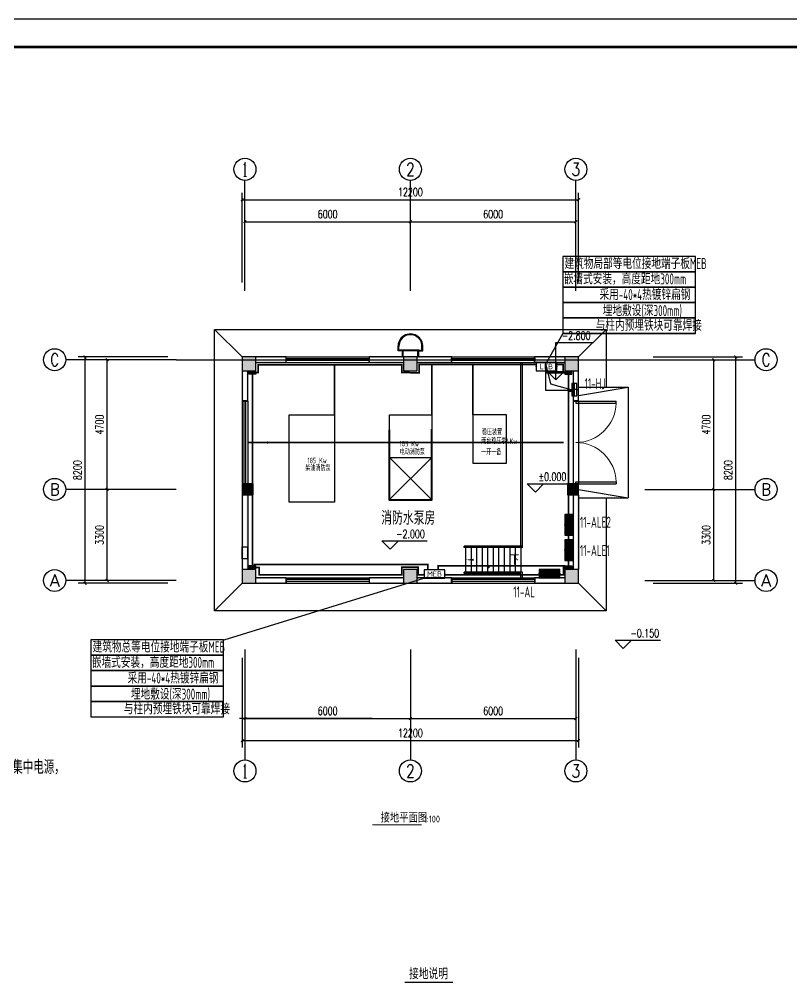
# Model space of a CAD drawing. Extents: x 5394041 to 5729212, y -433068 to -301615.
# Drawn here: x 5453358 to 5481372, y -396497 to -361551 of the extents above; entities that cross this region are included whole.
import ezdxf
from ezdxf.enums import TextEntityAlignment as Align

# ---------------------------------------------------------------- set-up
doc = ezdxf.new("R2010")
doc.units = 0
doc.header["$LTSCALE"] = 1000
doc.header["$MEASUREMENT"] = 0
doc.layers.get('0').update_dxf_attribs({"linetype": 'CONTINUOUS'})
doc.layers.get('Defpoints').update_dxf_attribs({"linetype": 'CONTINUOUS'})
doc.layers.add('_0', color=7, linetype='CONTINUOUS', lineweight=25)
for name, color, linetype in [('AXIS_TEXT', 7, 'CONTINUOUS'), ('EQUIP-箱柜', 3, 'CONTINUOUS'), ('PUB_HATCH', 8, 'CONTINUOUS'), ('PUB_TEXT', 7, 'CONTINUOUS'), ('PUB_TITLE', 4, 'CONTINUOUS'), ('SIG_TEXT', 7, 'CONTINUOUS'), ('WIRE-接地', 4, 'CONTINUOUS'), ('建筑底图', 251, 'CONTINUOUS'), ('测绘处中心区路网', 7, 'CONTINUOUS'), ('电气', 3, 'CONTINUOUS')]:
    doc.layers.add(name, color=color, linetype=linetype)
doc.styles.add('_HZTXT', font='txt.shx', dxfattribs={"width": 0.8, "bigfont": 'HZTXT.shx'})
doc.styles.add('_TCH_AXIS', font='COMPLEX', dxfattribs={"bigfont": 'GBCBIG'})
doc.styles.add('_TCH_DIM', font='SIMPLEX', dxfattribs={"bigfont": 'GBCBIG'})
doc.styles.add('_TCH_DIM_T3', font='SIMPLEX', dxfattribs={"width": 0.705882, "bigfont": 'GBCBIG'})
doc.styles.add('_TEL_DIM', font='sceie.shx', dxfattribs={"width": 0.8, "height": 3.5, "bigfont": 'sceic.shx'})
doc.styles.add('AHD', font='sceie.shx', dxfattribs={"width": 0.7, "bigfont": 'sceic.shx'})
doc.styles.add('COMPLEX', font='COMPLEX')
doc.styles.add('SCEI', font='sceie.shx', dxfattribs={"width": 0.75, "bigfont": 'sceic.shx'})
doc.styles.add('sceie', font='sceie.shx', dxfattribs={"width": 0.7, "bigfont": 'sceic.shx'})
doc.styles.get("Standard").update_dxf_attribs({"font": 'GBENOR', "bigfont": 'GBCBIG'})
doc.styles.add('TG_LINETYPE', font='SIMPLEX', dxfattribs={"width": 0.8, "height": 3, "bigfont": 'HZTXT'})
doc.styles.add('TSSD', font='tssdeng.shx', dxfattribs={"width": 0.7, "bigfont": 'tssdchn.shx'})
doc.linetypes.add('TG_接地', pattern='A,0.75,0,["/",TG_LINETYPE,S=0.05,R=-8.594367,X=-0.1,Y=-0.045],0.65,-0.13,0.13,-0.13', length=2)
doc.dimstyles.new('_TCH_ARCH&&100', dxfattribs={"dimtxt": 297.5, "dimasz": 100, "dimexe": 250, "dimexo": 300, "dimgap": 126.25, "dimtad": 1, "dimdec": 0, "dimzin": 0, "dimdsep": 46, "dimtxsty": '_TCH_DIM_T3', "dimblk": 'ARCHTICK', "dimcen": 0.09, "dimclrt": 7, "dimazin": 2, "dimtfac": 1, "dimtdec": 0, "dimtix": 1, "dimtmove": 2, "dimatfit": 3, "dimfxl": 0, "dimtolj": 1, "dimtzin": 0, "dimarcsym": 0})
pattern_1 = [(45, (1135583.537, 214374.374), (-11.22532015, 11.22532015), [])]

# ---------------------------------------------------------------- blocks, each defined once
blk = doc.blocks.new('*X30')
at = {"color": 0}
for p, q in [((-250, 33), (-83, 200)), ((-250, 68), (-118, 200)), ((-250, 104), (-154, 200)), ((-250, 139), (-189, 200)), ((-250, 174), (-224, 200)), ((-247, 0), (-47, 200)), ((-212, 0), (-12, 200)), ((-177, 0), (23, 200)), ((-141, 0), (59, 200)), ((-106, 0), (94, 200)), ((-71, 0), (129, 200)), ((-35, 0), (165, 200)), ((0, 0), (200, 200)), ((35, 0), (235, 200)), ((71, 0), (250, 179)), ((106, 0), (250, 144)), ((141, 0), (250, 109)), ((177, 0), (250, 73)), ((212, 0), (250, 38)), ((247, 0), (250, 3))]:
    blk.add_line(p, q, dxfattribs=at)
blk = doc.blocks.new('$equip$00002943')
for p, q in [((-0.75, 0.6), (-0.75, 0)), ((0.75, 0.6), (-0.75, 0.6)), ((-0.75, 0), (0.75, 0)), ((0.75, 0), (0.75, 0.6))]:
    blk.add_line(p, q)
for points, const_width in [([(-0.75, 0.3), (0.75, 0.3)], 0.6), ([(-0.75, 0.6), (-0.75, 0), (0.75, 0), (0.75, 0.6), (-0.75, 0.6), (-0.75, 0)], 0.04)]:
    blk.add_lwpolyline(points, dxfattribs=dict(const_width=const_width))
for p in [(-0.75, 0.3), (0, 0.6), (0, 0), (0.75, 0.3)]:
    blk.add_point(p)
at = {"xscale": 0.00300000000061118, "yscale": 0.00300000000061118, "zscale": 0.00300000000061118}
blk.add_blockref('*X30', (0, 0), dxfattribs=at)
at = {"color": 7, "style": '_TEL_DIM', "flags": 1}
for tag in ['A', 'REMARK']:
    blk.add_attdef(tag, text='', height=0.00002, dxfattribs=at).set_placement((0, 0), align=Align.MIDDLE_CENTER)
blk = doc.blocks.new('$equip$00002936')
for p, q in [((-0.75, 0.6), (-0.75, 0)), ((0.75, 0.6), (-0.75, 0.6)), ((-0.75, 0.3), (0.75, 0.3)), ((-0.75, 0), (0.75, 0)), ((0, 0), (0, 0.6)), ((0.75, 0), (0.75, 0.6))]:
    blk.add_line(p, q)
at = {"const_width": 0.0667}
blk.add_lwpolyline([(-0.75, 0.6), (-0.75, 0), (0.75, 0), (0.75, 0.6), (-0.75, 0.6), (-0.75, 0)], dxfattribs=at)
for p in [(-0.75, 0.3), (0, 0.6), (0, 0), (0.75, 0.3)]:
    blk.add_point(p)
at = {"color": 7, "style": '_TEL_DIM', "flags": 1}
for tag in ['A', 'REMARK']:
    blk.add_attdef(tag, text='', height=0.00002, dxfattribs=at).set_placement((0, 0), align=Align.MIDDLE_CENTER)
blk = doc.blocks.new('$equip$00002907')
for p, q in [((0.75, 0.6), (-0.75, 0.6)), ((-0.75, 0.6), (-0.75, 0)), ((-0.75, 0), (0.75, 0)), ((0.75, 0), (0.75, 0.6))]:
    blk.add_line(p, q)
at = {"const_width": 0.04}
blk.add_lwpolyline([(-0.75, 0.6), (-0.75, 0), (0.75, 0), (0.75, 0.6), (-0.75, 0.6), (-0.75, 0)], dxfattribs=at)
for p in [(-0.75, 0.3), (0, 0.6), (0, 0), (0.75, 0.3)]:
    blk.add_point(p)
at = {"color": 7, "style": '_TEL_DIM'}
blk.add_attdef('$TEXT$', text='', height=0.4, dxfattribs=at).set_placement((0, 0.3), align=Align.MIDDLE_CENTER)
at = {"color": 7, "style": '_TEL_DIM', "flags": 1}
for tag in ['A', 'REMARK']:
    blk.add_attdef(tag, text='', height=0.00002, dxfattribs=at).set_placement((0, 0), align=Align.MIDDLE_CENTER)
blk = doc.blocks.new('$equip$00002908')
for p, q in [((0.75, 0.6), (-0.75, 0.6)), ((-0.75, 0.6), (-0.75, 0)), ((-0.75, 0), (0.75, 0)), ((0.75, 0), (0.75, 0.6))]:
    blk.add_line(p, q)
at = {"const_width": 0.04}
blk.add_lwpolyline([(-0.75, 0.6), (-0.75, 0), (0.75, 0), (0.75, 0.6), (-0.75, 0.6), (-0.75, 0)], dxfattribs=at)
for p in [(-0.75, 0.3), (0, 0.6), (0, 0), (0.75, 0.3)]:
    blk.add_point(p)
at = {"color": 7, "style": '_TEL_DIM'}
blk.add_attdef('$TEXT$', text='', height=0.4, dxfattribs=at).set_placement((0, 0.3), align=Align.MIDDLE_CENTER)
at = {"color": 7, "style": '_TEL_DIM', "flags": 1}
for tag in ['A', 'REMARK']:
    blk.add_attdef(tag, text='', height=0.00002, dxfattribs=at).set_placement((0, 0), align=Align.MIDDLE_CENTER)
blk = doc.blocks.new('_ArchTick')
at = {"color": 0, "linetype": 'ByBlock', "const_width": 0.4}
blk.add_lwpolyline([(-0.5, -0.5), (0.5, 0.5)], dxfattribs=at)
blk = doc.blocks.new('*D553')
at = {"layer": 'Defpoints', "color": 0, "transparency": 16777216}
for p in [(5461443, -384387), (5473643, -384387), (5473643, -387687)]:
    blk.add_point(p, dxfattribs=at)
at = {"layer": '建筑底图', "color": 0, "lineweight": -2, "transparency": 16777216}
for p, q in [((5461443, -384687), (5461443, -387937)), ((5473643, -384687), (5473643, -387937)), ((5461443, -387687), (5473643, -387687))]:
    blk.add_line(p, q, dxfattribs=at)
at = {"layer": '建筑底图', "color": 0, "lineweight": -2, "transparency": 16777216, "xscale": 100, "yscale": 100, "zscale": 100, "rotation": 180}
blk.add_blockref('_ArchTick', (5461443, -387687), dxfattribs=at)
at = {"layer": '建筑底图', "color": 0, "lineweight": -2, "transparency": 16777216, "xscale": 100, "yscale": 100, "zscale": 100}
blk.add_blockref('_ArchTick', (5473643, -387687), dxfattribs=at)
at = {"layer": '建筑底图', "color": 7, "transparency": 16777216, "insert": (5467543, -387412), "char_height": 297.5, "attachment_point": 5, "style": '_TCH_DIM_T3'}
blk.add_mtext('\\A1;12200', dxfattribs=at)
blk = doc.blocks.new('*D554')
at = {"layer": 'Defpoints', "color": 0, "transparency": 16777216}
for p in [(5461543, -384387), (5467543, -384387), (5467543, -386887)]:
    blk.add_point(p, dxfattribs=at)
at = {"layer": '建筑底图', "color": 0, "lineweight": -2, "transparency": 16777216}
for p, q in [((5461543, -384687), (5461543, -387137)), ((5467543, -384687), (5467543, -387137)), ((5461543, -386887), (5467543, -386887))]:
    blk.add_line(p, q, dxfattribs=at)
at = {"layer": '建筑底图', "color": 0, "lineweight": -2, "transparency": 16777216, "xscale": 100, "yscale": 100, "zscale": 100, "rotation": 180}
blk.add_blockref('_ArchTick', (5461543, -386887), dxfattribs=at)
at = {"layer": '建筑底图', "color": 0, "lineweight": -2, "transparency": 16777216, "xscale": 100, "yscale": 100, "zscale": 100}
blk.add_blockref('_ArchTick', (5467543, -386887), dxfattribs=at)
at = {"layer": '建筑底图', "color": 7, "transparency": 16777216, "insert": (5464543, -386612), "char_height": 297.5, "attachment_point": 5, "style": '_TCH_DIM_T3'}
blk.add_mtext('\\A1;6000', dxfattribs=at)
blk = doc.blocks.new('*D555')
at = {"layer": 'Defpoints', "color": 0, "transparency": 16777216}
for p in [(5467543, -384387), (5473543, -384387), (5473543, -386887)]:
    blk.add_point(p, dxfattribs=at)
at = {"layer": '建筑底图', "color": 0, "lineweight": -2, "transparency": 16777216}
for p, q in [((5467543, -384687), (5467543, -387137)), ((5473543, -384687), (5473543, -387137)), ((5467543, -386887), (5473543, -386887))]:
    blk.add_line(p, q, dxfattribs=at)
at = {"layer": '建筑底图', "color": 0, "lineweight": -2, "transparency": 16777216, "xscale": 100, "yscale": 100, "zscale": 100, "rotation": 180}
blk.add_blockref('_ArchTick', (5467543, -386887), dxfattribs=at)
at = {"layer": '建筑底图', "color": 0, "lineweight": -2, "transparency": 16777216, "xscale": 100, "yscale": 100, "zscale": 100}
blk.add_blockref('_ArchTick', (5473543, -386887), dxfattribs=at)
at = {"layer": '建筑底图', "color": 7, "transparency": 16777216, "insert": (5470543, -386612), "char_height": 297.5, "attachment_point": 5, "style": '_TCH_DIM_T3'}
blk.add_mtext('\\A1;6000', dxfattribs=at)
blk = doc.blocks.new('*D556')
at = {"layer": 'Defpoints', "color": 0, "transparency": 16777216}
for p in [(5473643, -368087), (5461443, -371387), (5473643, -371387)]:
    blk.add_point(p, dxfattribs=at)
at = {"layer": '建筑底图', "color": 0, "lineweight": -2, "transparency": 16777216}
for p, q in [((5461443, -371087), (5461443, -367837)), ((5473643, -371087), (5473643, -367837)), ((5461443, -368087), (5473643, -368087))]:
    blk.add_line(p, q, dxfattribs=at)
at = {"layer": '建筑底图', "color": 0, "lineweight": -2, "transparency": 16777216, "xscale": 100, "yscale": 100, "zscale": 100, "rotation": 180}
blk.add_blockref('_ArchTick', (5461443, -368087), dxfattribs=at)
at = {"layer": '建筑底图', "color": 0, "lineweight": -2, "transparency": 16777216, "xscale": 100, "yscale": 100, "zscale": 100}
blk.add_blockref('_ArchTick', (5473643, -368087), dxfattribs=at)
at = {"layer": '建筑底图', "color": 7, "transparency": 16777216, "insert": (5467543, -367812), "char_height": 297.5, "attachment_point": 5, "style": '_TCH_DIM_T3'}
blk.add_mtext('\\A1;12200', dxfattribs=at)
blk = doc.blocks.new('*D557')
at = {"layer": 'Defpoints', "color": 0, "transparency": 16777216}
for p in [(5467543, -368887), (5461543, -371387), (5467543, -371387)]:
    blk.add_point(p, dxfattribs=at)
at = {"layer": '建筑底图', "color": 0, "lineweight": -2, "transparency": 16777216}
for p, q in [((5461543, -371087), (5461543, -368637)), ((5467543, -371087), (5467543, -368637)), ((5461543, -368887), (5467543, -368887))]:
    blk.add_line(p, q, dxfattribs=at)
at = {"layer": '建筑底图', "color": 0, "lineweight": -2, "transparency": 16777216, "xscale": 100, "yscale": 100, "zscale": 100, "rotation": 180}
blk.add_blockref('_ArchTick', (5461543, -368887), dxfattribs=at)
at = {"layer": '建筑底图', "color": 0, "lineweight": -2, "transparency": 16777216, "xscale": 100, "yscale": 100, "zscale": 100}
blk.add_blockref('_ArchTick', (5467543, -368887), dxfattribs=at)
at = {"layer": '建筑底图', "color": 7, "transparency": 16777216, "insert": (5464543, -368612), "char_height": 297.5, "attachment_point": 5, "style": '_TCH_DIM_T3'}
blk.add_mtext('\\A1;6000', dxfattribs=at)
blk = doc.blocks.new('*D558')
at = {"layer": 'Defpoints', "color": 0, "transparency": 16777216}
for p in [(5473543, -368887), (5467543, -371387), (5473543, -371387)]:
    blk.add_point(p, dxfattribs=at)
at = {"layer": '建筑底图', "color": 0, "lineweight": -2, "transparency": 16777216}
for p, q in [((5467543, -371087), (5467543, -368637)), ((5473543, -371087), (5473543, -368637)), ((5467543, -368887), (5473543, -368887))]:
    blk.add_line(p, q, dxfattribs=at)
at = {"layer": '建筑底图', "color": 0, "lineweight": -2, "transparency": 16777216, "xscale": 100, "yscale": 100, "zscale": 100, "rotation": 180}
blk.add_blockref('_ArchTick', (5467543, -368887), dxfattribs=at)
at = {"layer": '建筑底图', "color": 0, "lineweight": -2, "transparency": 16777216, "xscale": 100, "yscale": 100, "zscale": 100}
blk.add_blockref('_ArchTick', (5473543, -368887), dxfattribs=at)
at = {"layer": '建筑底图', "color": 7, "transparency": 16777216, "insert": (5470543, -368612), "char_height": 297.5, "attachment_point": 5, "style": '_TCH_DIM_T3'}
blk.add_mtext('\\A1;6000', dxfattribs=at)
blk = doc.blocks.new('*D559')
at = {"layer": 'Defpoints', "color": 0, "transparency": 16777216}
for p in [(5455743, -373787), (5459043, -373787), (5459043, -381987)]:
    blk.add_point(p, dxfattribs=at)
at = {"layer": '建筑底图', "color": 0, "lineweight": -2, "transparency": 16777216}
for p, q in [((5458743, -373787), (5455493, -373787)), ((5455743, -381987), (5455743, -373787)), ((5458743, -381987), (5455493, -381987))]:
    blk.add_line(p, q, dxfattribs=at)
at = {"layer": '建筑底图', "color": 0, "lineweight": -2, "transparency": 16777216, "xscale": 100, "yscale": 100, "zscale": 100}
for p, rotation in [((5455743, -373787), 90), ((5455743, -381987), 270)]:
    blk.add_blockref('_ArchTick', p, dxfattribs=dict(at, rotation=rotation))
at = {"layer": '建筑底图', "color": 7, "transparency": 16777216, "insert": (5455468, -377887), "char_height": 297.5, "attachment_point": 5, "rotation": 90, "style": '_TCH_DIM_T3'}
blk.add_mtext('\\A1;8200', dxfattribs=at)
blk = doc.blocks.new('*D560')
at = {"layer": 'Defpoints', "color": 0, "transparency": 16777216}
for p in [(5456543, -378587), (5459043, -378587), (5459043, -381887)]:
    blk.add_point(p, dxfattribs=at)
at = {"layer": '建筑底图', "color": 0, "lineweight": -2, "transparency": 16777216}
for p, q in [((5458743, -378587), (5456293, -378587)), ((5456543, -381887), (5456543, -378587)), ((5458743, -381887), (5456293, -381887))]:
    blk.add_line(p, q, dxfattribs=at)
at = {"layer": '建筑底图', "color": 0, "lineweight": -2, "transparency": 16777216, "xscale": 100, "yscale": 100, "zscale": 100}
for p, rotation in [((5456543, -378587), 90), ((5456543, -381887), 270)]:
    blk.add_blockref('_ArchTick', p, dxfattribs=dict(at, rotation=rotation))
at = {"layer": '建筑底图', "color": 7, "transparency": 16777216, "insert": (5456268, -380237), "char_height": 297.5, "attachment_point": 5, "rotation": 90, "style": '_TCH_DIM_T3'}
blk.add_mtext('\\A1;3300', dxfattribs=at)
blk = doc.blocks.new('*D561')
at = {"layer": 'Defpoints', "color": 0, "transparency": 16777216}
for p in [(5456543, -373887), (5459043, -373887), (5459043, -378587)]:
    blk.add_point(p, dxfattribs=at)
at = {"layer": '建筑底图', "color": 0, "lineweight": -2, "transparency": 16777216}
for p, q in [((5458743, -373887), (5456293, -373887)), ((5456543, -378587), (5456543, -373887)), ((5458743, -378587), (5456293, -378587))]:
    blk.add_line(p, q, dxfattribs=at)
at = {"layer": '建筑底图', "color": 0, "lineweight": -2, "transparency": 16777216, "xscale": 100, "yscale": 100, "zscale": 100}
for p, rotation in [((5456543, -373887), 90), ((5456543, -378587), 270)]:
    blk.add_blockref('_ArchTick', p, dxfattribs=dict(at, rotation=rotation))
at = {"layer": '建筑底图', "color": 7, "transparency": 16777216, "insert": (5456268, -376237), "char_height": 297.5, "attachment_point": 5, "rotation": 90, "style": '_TCH_DIM_T3'}
blk.add_mtext('\\A1;4700', dxfattribs=at)
blk = doc.blocks.new('*D562')
at = {"layer": 'Defpoints', "color": 0, "transparency": 16777216}
for p in [(5476043, -373787), (5479343, -373787), (5476043, -381987)]:
    blk.add_point(p, dxfattribs=at)
at = {"layer": '建筑底图', "color": 0, "lineweight": -2, "transparency": 16777216}
for p, q in [((5476343, -373787), (5479593, -373787)), ((5479343, -381987), (5479343, -373787)), ((5476343, -381987), (5479593, -381987))]:
    blk.add_line(p, q, dxfattribs=at)
at = {"layer": '建筑底图', "color": 0, "lineweight": -2, "transparency": 16777216, "xscale": 100, "yscale": 100, "zscale": 100}
for p, rotation in [((5479343, -373787), 90), ((5479343, -381987), 270)]:
    blk.add_blockref('_ArchTick', p, dxfattribs=dict(at, rotation=rotation))
at = {"layer": '建筑底图', "color": 7, "transparency": 16777216, "insert": (5479068, -377887), "char_height": 297.5, "attachment_point": 5, "rotation": 90, "style": '_TCH_DIM_T3'}
blk.add_mtext('\\A1;8200', dxfattribs=at)
blk = doc.blocks.new('*D563')
at = {"layer": 'Defpoints', "color": 0, "transparency": 16777216}
for p in [(5476043, -378587), (5478543, -378587), (5476043, -381887)]:
    blk.add_point(p, dxfattribs=at)
at = {"layer": '建筑底图', "color": 0, "lineweight": -2, "transparency": 16777216}
for p, q in [((5476343, -378587), (5478793, -378587)), ((5478543, -381887), (5478543, -378587)), ((5476343, -381887), (5478793, -381887))]:
    blk.add_line(p, q, dxfattribs=at)
at = {"layer": '建筑底图', "color": 0, "lineweight": -2, "transparency": 16777216, "xscale": 100, "yscale": 100, "zscale": 100}
for p, rotation in [((5478543, -378587), 90), ((5478543, -381887), 270)]:
    blk.add_blockref('_ArchTick', p, dxfattribs=dict(at, rotation=rotation))
at = {"layer": '建筑底图', "color": 7, "transparency": 16777216, "insert": (5478268, -380237), "char_height": 297.5, "attachment_point": 5, "rotation": 90, "style": '_TCH_DIM_T3'}
blk.add_mtext('\\A1;3300', dxfattribs=at)
blk = doc.blocks.new('*D564')
at = {"layer": 'Defpoints', "color": 0, "transparency": 16777216}
for p in [(5476043, -373887), (5478543, -373887), (5476043, -378587)]:
    blk.add_point(p, dxfattribs=at)
at = {"layer": '建筑底图', "color": 0, "lineweight": -2, "transparency": 16777216}
for p, q in [((5476343, -373887), (5478793, -373887)), ((5478543, -378587), (5478543, -373887)), ((5476343, -378587), (5478793, -378587))]:
    blk.add_line(p, q, dxfattribs=at)
at = {"layer": '建筑底图', "color": 0, "lineweight": -2, "transparency": 16777216, "xscale": 100, "yscale": 100, "zscale": 100}
for p, rotation in [((5478543, -373887), 90), ((5478543, -378587), 270)]:
    blk.add_blockref('_ArchTick', p, dxfattribs=dict(at, rotation=rotation))
at = {"layer": '建筑底图', "color": 7, "transparency": 16777216, "insert": (5478268, -376237), "char_height": 297.5, "attachment_point": 5, "rotation": 90, "style": '_TCH_DIM_T3'}
blk.add_mtext('\\A1;4700', dxfattribs=at)
blk = doc.blocks.new('_FZH')
blk.add_lwpolyline([(-0.5, -0.5), (0.5, -0.5), (0.5, 0.5), (-0.5, 0.5)], close=True)
at = {"layer": 'PUB_HATCH'}
blk.add_solid([(-0.5, -0.5), (0.5, -0.5), (-0.5, 0.5), (0.5, 0.5)], dxfattribs=at)
blk = doc.blocks.new('$TCHSYS$WIN2D')
for p, q in [((-0.5, 0.5), (0.5, 0.5)), ((-0.5, 0.5), (-0.5, -0.5)), ((0.5, 0.5), (0.5, -0.5)), ((0.5, 0.167), (-0.5, 0.167)), ((0.5, -0.167), (-0.5, -0.167)), ((-0.5, -0.5), (0.5, -0.5))]:
    blk.add_line(p, q)
blk = doc.blocks.new('$DorLib2D$00000002')
for p, q in [((-0.5, 0), (-0.5, 0.4875)), ((-0.475, 0.4875), (-0.5, 0.4875)), ((-0.475, 0), (-0.475, 0.4875)), ((0.475, 0), (0.475, 0.4875)), ((0.475, 0.4875), (0.5, 0.4875)), ((0.5, 0), (0.5, 0.4875)), ((-0.5, 0), (-0.475, 0)), ((0.5, 0), (0.475, 0))]:
    blk.add_line(p, q)
at = {"lineweight": 13}
for centre, start, end in [((-0.4875, 0), 0, 88.53072), ((0.4875, 0), 91.46928, 180)]:
    blk.add_arc(centre, 0.4875, start, end, dxfattribs=at)
blk = doc.blocks.new('_AXISO')
blk.add_circle((0, 0), 0.5)
at = {"layer": 'AXIS_TEXT', "style": 'COMPLEX', "width": 1.041667}
blk.add_attdef('A', text='', height=0.56, dxfattribs=at).set_placement((-0.25, -0.28), (0.25, -0.28), align=Align.FIT)

msp = doc.modelspace()

# ---------------------------------------------------------------- hatches: boundary and pattern name
at = {"layer": 'SIG_TEXT'}
h = msp.add_hatch(dxfattribs=at)
h.set_pattern_fill('ANSI31', color=256, scale=10, style=0)
h.set_pattern_definition(pattern_1)
h.paths.add_polyline_path([(5461941.6, -374413.5), (5461684.2, -374413.5), (5461684.2, -374308.9), (5461941.6, -374308.9)])
h = msp.add_hatch(dxfattribs=at)
h.set_pattern_fill('ANSI31', color=256, scale=10, style=0)
h.set_pattern_definition(pattern_1)
h.paths.add_polyline_path([(5473144.6, -374413.5), (5473402.1, -374413.5), (5473402.1, -374308.9), (5473144.6, -374308.9)])
h = msp.add_hatch(dxfattribs=at)
h.set_pattern_fill('ANSI31', color=256, scale=10, style=0)
h.set_pattern_definition(pattern_1)
h.paths.add_polyline_path([(5461941.6, -381359.5), (5461684.2, -381359.5), (5461684.2, -381464.2), (5461941.6, -381464.2)])
h = msp.add_hatch(dxfattribs=at)
h.set_pattern_fill('ANSI31', color=256, scale=10, style=0)
h.set_pattern_definition(pattern_1)
h.paths.add_polyline_path([(5473144.6, -381359.5), (5473402.1, -381359.5), (5473402.1, -381464.2), (5473144.6, -381464.2)])
at = {"layer": '建筑底图'}
for points in [[(5461943.1, -373786.5), (5461443.1, -373786.5), (5461483.1, -373826.5), (5461903.1, -373826.5)], [(5461443.1, -373786.5), (5461443.1, -374286.5), (5461483.1, -374246.5), (5461483.1, -373826.5)], [(5461943.1, -374286.5), (5461943.1, -373786.5), (5461903.1, -373826.5), (5461903.1, -374246.5)], [(5461943.1, -373786.5), (5461943.1, -373826.5), (5463003.1, -373826.5), (5463043.1, -373786.5)], [(5463043.1, -373986.5), (5463043.1, -373786.5), (5463003.1, -373826.5), (5463003.1, -373946.5)], [(5467293.1, -373826.5), (5467293.1, -373786.5), (5466043.1, -373786.5), (5466083.1, -373826.5)], [(5466043.1, -373786.5), (5466043.1, -373986.5), (5466083.1, -373946.5), (5466083.1, -373826.5)], [(5467793.1, -373786.5), (5467293.1, -373786.5), (5467333.1, -373826.5), (5467753.1, -373826.5)], [(5467293.1, -373786.5), (5467293.1, -374286.5), (5467333.1, -374246.5), (5467333.1, -373826.5)], [(5467793.1, -374286.5), (5467793.1, -373786.5), (5467753.1, -373826.5), (5467753.1, -374246.5)], [(5467793.1, -373786.5), (5467793.1, -373826.5), (5469003.1, -373826.5), (5469043.1, -373786.5)], [(5469043.1, -373986.5), (5469043.1, -373786.5), (5469003.1, -373826.5), (5469003.1, -373946.5)], [(5473143.1, -373826.5), (5473143.1, -373786.5), (5472043.1, -373786.5), (5472083.1, -373826.5)], [(5472043.1, -373786.5), (5472043.1, -373986.5), (5472083.1, -373946.5), (5472083.1, -373826.5)], [(5473643.1, -373786.5), (5473143.1, -373786.5), (5473183.1, -373826.5), (5473603.1, -373826.5)], [(5473143.1, -373786.5), (5473143.1, -374286.5), (5473183.1, -374246.5), (5473183.1, -373826.5)], [(5473643.1, -374286.5), (5473643.1, -373786.5), (5473603.1, -373826.5), (5473603.1, -374246.5)], [(5461443.1, -374286.5), (5461943.1, -374286.5), (5461903.1, -374246.5), (5461483.1, -374246.5)], [(5461943.1, -373946.5), (5461943.1, -373986.5), (5463043.1, -373986.5), (5463003.1, -373946.5)], [(5467293.1, -373986.5), (5467293.1, -373946.5), (5466083.1, -373946.5), (5466043.1, -373986.5)], [(5467293.1, -374286.5), (5467793.1, -374286.5), (5467753.1, -374246.5), (5467333.1, -374246.5)], [(5467793.1, -373946.5), (5467793.1, -373986.5), (5469043.1, -373986.5), (5469003.1, -373946.5)], [(5473143.1, -373986.5), (5473143.1, -373946.5), (5472083.1, -373946.5), (5472043.1, -373986.5)], [(5473143.1, -374286.5), (5473643.1, -374286.5), (5473603.1, -374246.5), (5473183.1, -374246.5)], [(5461483.1, -374286.5), (5461443.1, -374286.5), (5461443.1, -375386.5), (5461483.1, -375346.5)], [(5461643.1, -374286.5), (5461603.1, -374286.5), (5461603.1, -375346.5), (5461643.1, -375386.5)], [(5473483.1, -374286.5), (5473443.1, -374286.5), (5473443.1, -375386.5), (5473483.1, -375346.5)], [(5473643.1, -374286.5), (5473603.1, -374286.5), (5473603.1, -375346.5), (5473643.1, -375386.5)], [(5461443.1, -375386.5), (5461643.1, -375386.5), (5461603.1, -375346.5), (5461483.1, -375346.5)], [(5473443.1, -375386.5), (5473643.1, -375386.5), (5473603.1, -375346.5), (5473483.1, -375346.5)], [(5461843.1, -378386.5), (5461443.1, -378386.5), (5461483.1, -378426.5), (5461803.1, -378426.5)], [(5461443.1, -378386.5), (5461443.1, -378786.5), (5461483.1, -378746.5), (5461483.1, -378426.5)], [(5461843.1, -378786.5), (5461843.1, -378386.5), (5461803.1, -378426.5), (5461803.1, -378746.5)], [(5473643.1, -378386.5), (5473243.1, -378386.5), (5473283.1, -378426.5), (5473603.1, -378426.5)], [(5473243.1, -378386.5), (5473243.1, -378786.5), (5473283.1, -378746.5), (5473283.1, -378426.5)], [(5473643.1, -378786.5), (5473643.1, -378386.5), (5473603.1, -378426.5), (5473603.1, -378746.5)], [(5461443.1, -378786.5), (5461843.1, -378786.5), (5461803.1, -378746.5), (5461483.1, -378746.5)], [(5461443.1, -381486.5), (5461483.1, -381486.5), (5461483.1, -378786.5), (5461443.1, -378786.5)], [(5461603.1, -381486.5), (5461643.1, -381486.5), (5461643.1, -378786.5), (5461603.1, -378786.5)], [(5473243.1, -378786.5), (5473643.1, -378786.5), (5473603.1, -378746.5), (5473283.1, -378746.5)], [(5473443.1, -381486.5), (5473483.1, -381486.5), (5473483.1, -378786.5), (5473443.1, -378786.5)], [(5473603.1, -381486.5), (5473643.1, -381486.5), (5473643.1, -378786.5), (5473603.1, -378786.5)], [(5461943.1, -381486.5), (5461443.1, -381486.5), (5461483.1, -381526.5), (5461903.1, -381526.5)], [(5461443.1, -381486.5), (5461443.1, -381986.5), (5461483.1, -381946.5), (5461483.1, -381526.5)], [(5461943.1, -381986.5), (5461943.1, -381486.5), (5461903.1, -381526.5), (5461903.1, -381946.5)], [(5467793.1, -381486.5), (5467293.1, -381486.5), (5467333.1, -381526.5), (5467753.1, -381526.5)], [(5467293.1, -381486.5), (5467293.1, -381986.5), (5467333.1, -381946.5), (5467333.1, -381526.5)], [(5467793.1, -381986.5), (5467793.1, -381486.5), (5467753.1, -381526.5), (5467753.1, -381946.5)], [(5473643.1, -381486.5), (5473143.1, -381486.5), (5473183.1, -381526.5), (5473603.1, -381526.5)], [(5473143.1, -381486.5), (5473143.1, -381986.5), (5473183.1, -381946.5), (5473183.1, -381526.5)], [(5473643.1, -381986.5), (5473643.1, -381486.5), (5473603.1, -381526.5), (5473603.1, -381946.5)], [(5461443.1, -381986.5), (5461943.1, -381986.5), (5461903.1, -381946.5), (5461483.1, -381946.5)], [(5461943.1, -381786.5), (5461943.1, -381826.5), (5463003.1, -381826.5), (5463043.1, -381786.5)], [(5461943.1, -381946.5), (5461943.1, -381986.5), (5463043.1, -381986.5), (5463003.1, -381946.5)], [(5463043.1, -381986.5), (5463043.1, -381786.5), (5463003.1, -381826.5), (5463003.1, -381946.5)], [(5467293.1, -381826.5), (5467293.1, -381786.5), (5466043.1, -381786.5), (5466083.1, -381826.5)], [(5466043.1, -381786.5), (5466043.1, -381986.5), (5466083.1, -381946.5), (5466083.1, -381826.5)], [(5467293.1, -381986.5), (5467293.1, -381946.5), (5466083.1, -381946.5), (5466043.1, -381986.5)], [(5467293.1, -381986.5), (5467793.1, -381986.5), (5467753.1, -381946.5), (5467333.1, -381946.5)], [(5467793.1, -381786.5), (5467793.1, -381826.5), (5469003.1, -381826.5), (5469043.1, -381786.5)], [(5467793.1, -381946.5), (5467793.1, -381986.5), (5469043.1, -381986.5), (5469003.1, -381946.5)], [(5469043.1, -381986.5), (5469043.1, -381786.5), (5469003.1, -381826.5), (5469003.1, -381946.5)], [(5473143.1, -381826.5), (5473143.1, -381786.5), (5472043.1, -381786.5), (5472083.1, -381826.5)], [(5472043.1, -381786.5), (5472043.1, -381986.5), (5472083.1, -381946.5), (5472083.1, -381826.5)], [(5473143.1, -381986.5), (5473143.1, -381946.5), (5472083.1, -381946.5), (5472043.1, -381986.5)], [(5473143.1, -381986.5), (5473643.1, -381986.5), (5473603.1, -381946.5), (5473183.1, -381946.5)]]:
    msp.add_hatch(color=256, dxfattribs=at).paths.add_polyline_path(points)

# ---------------------------------------------------------------- linework, layer by layer
at = {"linetype": 'Continuous', "lineweight": -2}
for p, q in [((5469809.1, -375886.5), (5469809.1, -377636.5)), ((5471029.1, -375886.5), (5469809.1, -375886.5)), ((5469809.1, -375886.5), (5469809.1, -377636.5)), ((5471029.1, -375886.5), (5469809.1, -375886.5)), ((5471029.1, -377636.5), (5471029.1, -375886.5)), ((5471029.1, -377636.5), (5471029.1, -375886.5)), ((5469809.1, -377636.5), (5471029.1, -377636.5)), ((5469809.1, -377636.5), (5471029.1, -377636.5))]:
    msp.add_line(p, q, dxfattribs=at)
for p, q in [((5466789.1, -377430.9), (5468315.1, -377430.9)), ((5468315.1, -377430.9), (5466789.1, -378956.9)), ((5466789.1, -377430.9), (5468309.1, -378950.9))]:
    msp.add_line(p, q)
for points in [[(5463143.1, -375886.5), (5464789.1, -375886.5), (5464789.1, -379046.5), (5463143.1, -379046.5)], [(5466789.1, -375885.9), (5468315.1, -375885.9), (5468315.1, -378975.9), (5466789.1, -378975.9)]]:
    msp.add_lwpolyline(points, close=True)
at = {"color": 5, "lineweight": 40}
msp.add_lwpolyline([(5468309.1, -376399.2), (5468309.1, -378975.9), (5466789.1, -378975.9), (5466789.1, -376428.6)], dxfattribs=at)
at = {"layer": '_0', "color": 3, "const_width": 35}
msp.add_lwpolyline([(5466163.5, -390743.9), (5467950.2, -390743.9)], dxfattribs=at)
at = {"layer": 'PUB_TITLE', "color": 4}
msp.add_lwpolyline([(5408162.3, -420950.6), (5492262.3, -420950.6), (5492262.3, -361550.6), (5408162.3, -361550.6)], close=True, dxfattribs=at)
at = {"layer": 'PUB_TITLE', "color": 4, "const_width": 100}
msp.add_lwpolyline([(5410662.3, -419950.6), (5491262.3, -419950.6), (5491262.3, -362550.6), (5410662.3, -362550.6)], close=True, dxfattribs=at)
at = {"layer": 'SIG_TEXT', "ltscale": 5}
for points in [[(5461941.6, -374413.5), (5461684.2, -374413.5), (5461684.2, -374308.9), (5461941.6, -374308.9)], [(5473144.6, -374413.5), (5473402.1, -374413.5), (5473402.1, -374308.9), (5473144.6, -374308.9)], [(5461941.6, -381359.5), (5461684.2, -381359.5), (5461684.2, -381464.2), (5461941.6, -381464.2)], [(5473144.6, -381359.5), (5473402.1, -381359.5), (5473402.1, -381464.2), (5473144.6, -381464.2)]]:
    msp.add_lwpolyline(points, close=True, dxfattribs=at)
at = {"layer": 'WIRE-接地', "linetype": 'TG_接地', "const_width": 60}
for points in [[(5461941.6, -374350.8), (5462018, -374350.8), (5462018, -374066.2), (5467229.9, -374066.2), (5467229.9, -374350.1), (5467865.5, -374361.2), (5467865.5, -374057.5), (5472099, -374057.5)], [(5464789.1, -375886.5), (5464789.1, -374066.2)], [(5468315.1, -375885.9), (5468315.1, -374057.5)], [(5469809.1, -375886.5), (5469809.1, -374057.5)], [(5473144.6, -374366.9), (5472488.5, -374366.9), (5472488.5, -374282.9)], [(5472849, -374057.5), (5473080, -374057.5), (5473080, -374366.9), (5473144.6, -374366.9)], [(5461812.9, -374413.5), (5461812.9, -381359.5)], [(5473273.3, -379497), (5473273.3, -374413.5)], [(5473398.4, -375025.6), (5473289.8, -375025.6)], [(5473273.3, -380410.3), (5473273.3, -380227.6)], [(5473273.3, -381359.5), (5473273.3, -381160.3)], [(5468173.5, -381502.9), (5468173.5, -381309.7), (5461890.6, -381309.7), (5461890.6, -381359.5)], [(5461941.6, -381411.8), (5462061.6, -381411.8), (5462061.6, -381678), (5467237.9, -381678), (5467237.9, -381408.5), (5467827.7, -381408.5), (5467827.7, -381677.6), (5468044, -381677.6)], [(5473144.6, -381359.5), (5468551.8, -381359.5), (5468551.8, -381502.9)], [(5472922, -381677.6), (5473094.8, -381677.6), (5473094.8, -381404), (5473144.6, -381404)], [(5468794, -381677.6), (5472224.7, -381677.6)]]:
    msp.add_lwpolyline(points, dxfattribs=at)
at = {"layer": '建筑底图'}
for p, q in [((5461543.1, -371386.5), (5461543.1, -367386.5)), ((5467543.1, -371386.5), (5467543.1, -367386.5)), ((5473543.1, -371386.5), (5473543.1, -367386.5)), ((5460443.1, -372786.5), (5461443.1, -373786.5)), ((5474643.1, -372786.5), (5473643.1, -373786.5)), ((5467094.1, -373566.5), (5467094.1, -373386.5)), ((5467243.1, -373566.5), (5467094.1, -373566.5)), ((5467123.1, -373536.5), (5467123.1, -373401.3)), ((5467243.1, -373536.5), (5467123.1, -373536.5)), ((5467843.1, -373536.5), (5467963.1, -373536.5)), ((5467843.1, -373566.5), (5467992.1, -373566.5)), ((5467963.1, -373536.5), (5467963.1, -373401.3)), ((5467992.1, -373566.5), (5467992.1, -373386.5)), ((5472816.9, -374611.9), (5472816.9, -373265.9)), ((5472816.9, -373265.9), (5474162.4, -373265.9)), ((5459043.1, -373886.5), (5455043.1, -373886.5)), ((5459043.1, -373886.5), (5476043.1, -373886.5)), ((5463043.1, -373786.5), (5461943.1, -373786.5)), ((5463043.1, -373986.5), (5463043.1, -373786.5)), ((5467293.1, -373786.5), (5466043.1, -373786.5)), ((5466043.1, -373786.5), (5466043.1, -373986.5)), ((5469043.1, -373786.5), (5467793.1, -373786.5)), ((5469043.1, -373986.5), (5469043.1, -373786.5)), ((5473143.1, -373786.5), (5472043.1, -373786.5)), ((5472043.1, -373786.5), (5472043.1, -373986.5)), ((5476043.1, -373886.5), (5480043.1, -373886.5)), ((5461943.1, -373986.5), (5463043.1, -373986.5)), ((5466043.1, -373986.5), (5467293.1, -373986.5)), ((5467793.1, -373986.5), (5469043.1, -373986.5)), ((5471543.1, -380636.5), (5471543.1, -373986.5)), ((5471603.1, -380686.5), (5471603.1, -373986.5)), ((5472043.1, -373986.5), (5473143.1, -373986.5)), ((5472443.1, -373986.5), (5472443.1, -374986.5)), ((5472443.1, -374024), (5472629.7, -374756.9)), ((5461443.1, -374286.5), (5461443.1, -375386.5)), ((5461643.1, -375386.5), (5461643.1, -374286.5)), ((5472816.9, -374611.9), (5472516.9, -374311.9)), ((5472516.9, -374311.9), (5473116.9, -374311.9)), ((5472816.9, -374611.9), (5473116.9, -374311.9)), ((5473443.1, -374286.5), (5473443.1, -375386.5)), ((5473643.1, -375386.5), (5473643.1, -374286.5)), ((5472629.7, -374756.9), (5473443.1, -374986.5)), ((5473643.1, -375186.5), (5475443.1, -374886.5)), ((5473643.1, -374886.5), (5475443.1, -374886.5)), ((5475443.1, -374886.5), (5475443.1, -378886.5)), ((5472443.1, -374986.5), (5473443.1, -374986.5)), ((5461443.1, -375386.5), (5461643.1, -375386.5)), ((5473443.1, -375386.5), (5473443.1, -378386.5)), ((5473443.1, -375386.5), (5473643.1, -375386.5)), ((5473643.1, -375386.5), (5473643.1, -378386.5)), ((5472074.2, -378680.3), (5471774.2, -378380.3)), ((5471774.2, -378380.3), (5473321.5, -378380.3)), ((5472074.2, -378680.3), (5472374.2, -378380.3)), ((5459043.1, -378586.5), (5455043.1, -378586.5)), ((5461443.1, -378786.5), (5461443.1, -381486.5)), ((5461643.1, -378786.5), (5461643.1, -381486.5)), ((5473443.1, -378786.5), (5473443.1, -381486.5)), ((5473643.1, -378586.5), (5475443.1, -378886.5)), ((5473643.1, -378786.5), (5473643.1, -381486.5)), ((5476043.1, -378586.5), (5480043.1, -378586.5)), ((5473643.1, -378886.5), (5475443.1, -378886.5)), ((5466807, -380754.4), (5466507, -380454.4)), ((5466507, -380454.4), (5468152.5, -380454.4)), ((5466807, -380754.4), (5467107, -380454.4)), ((5469493.1, -380686.5), (5469493.1, -380636.5)), ((5471603.1, -380636.5), (5469493.1, -380636.5)), ((5471603.1, -380686.5), (5469493.1, -380686.5)), ((5469543.1, -380686.5), (5469543.1, -381586.5)), ((5469743.1, -380686.5), (5469743.1, -381586.5)), ((5469943.1, -380686.5), (5469943.1, -381586.5)), ((5470143.1, -380686.5), (5470143.1, -381586.5)), ((5470343.1, -380686.5), (5470343.1, -381586.5)), ((5470543.1, -380686.5), (5470543.1, -381586.5)), ((5470743.1, -380686.5), (5470743.1, -381586.5)), ((5470943.1, -380686.5), (5470943.1, -381586.5)), ((5471143.1, -380686.5), (5471143.1, -381586.5)), ((5471343.1, -380686.5), (5471343.1, -381586.5)), ((5471543.1, -380686.5), (5471543.1, -381586.5)), ((5469493.1, -381636.5), (5469493.1, -381586.5)), ((5471603.1, -381586.5), (5469493.1, -381586.5)), ((5471603.1, -381786.5), (5471603.1, -381586.5)), ((5459043.1, -381886.5), (5455043.1, -381886.5)), ((5463043.1, -381786.5), (5461943.1, -381786.5)), ((5463043.1, -381986.5), (5463043.1, -381786.5)), ((5467293.1, -381786.5), (5466043.1, -381786.5)), ((5466043.1, -381786.5), (5466043.1, -381986.5)), ((5469043.1, -381786.5), (5467793.1, -381786.5)), ((5469043.1, -381986.5), (5469043.1, -381786.5)), ((5471543.1, -381636.5), (5469493.1, -381636.5)), ((5471543.1, -381786.5), (5471543.1, -381636.5)), ((5473143.1, -381786.5), (5472043.1, -381786.5)), ((5472043.1, -381786.5), (5472043.1, -381986.5)), ((5476043.1, -381886.5), (5480043.1, -381886.5)), ((5460443.1, -382986.5), (5461443.1, -381986.5)), ((5461943.1, -381986.5), (5463043.1, -381986.5)), ((5466043.1, -381986.5), (5467293.1, -381986.5)), ((5467793.1, -381986.5), (5469043.1, -381986.5)), ((5472043.1, -381986.5), (5473143.1, -381986.5)), ((5474643.1, -382986.5), (5473643.1, -381986.5)), ((5475264.2, -384351.6), (5474964.2, -384051.6)), ((5474964.2, -384051.6), (5476609.7, -384051.6)), ((5475264.2, -384351.6), (5475564.2, -384051.6)), ((5461543.1, -384386.5), (5461543.1, -388386.5)), ((5467543.1, -384386.5), (5467543.1, -388386.5)), ((5473543.1, -384386.5), (5473543.1, -388386.5))]:
    msp.add_line(p, q, dxfattribs=at)
for points in [[(5474643.1, -378886.5), (5474643.1, -382986.5), (5460443.1, -382986.5), (5460443.1, -372786.5), (5474643.1, -372786.5), (5474643.1, -374886.5)], [(5467843.1, -373786.5), (5467843.1, -373536.5), (5467243.1, -373536.5), (5467243.1, -373786.5)], [(5467813.1, -373786.5), (5467813.1, -373566.5), (5467273.1, -373566.5), (5467273.1, -373786.5)], [(5461643.1, -380666.5), (5461643.1, -381106.5), (5461443.1, -381106.5), (5461443.1, -380666.5), (5461643.1, -380666.5)]]:
    msp.add_lwpolyline(points, dxfattribs=at)
at = {"layer": '建筑底图', "const_width": 60}
msp.add_lwpolyline([(5473096, -376886.5), (5461643.1, -376886.5)], dxfattribs=at)
at = {"layer": '建筑底图', "const_width": 40}
for points in [[(5462355.3, -376869.3, 1), (5462375.7, -376903.7, 1)], [(5470390.7, -381387.8, 1), (5470365.2, -381418.6, 1)]]:
    msp.add_lwpolyline(points, format="xyb", close=True, dxfattribs=at)
at = {"layer": '建筑底图', "const_width": 30}
msp.add_lwpolyline([(5461628.1, -380681.5), (5461628.1, -381091.5), (5461458.1, -381091.5), (5461458.1, -380681.5)], close=True, dxfattribs=at)
at = {"layer": '建筑底图'}
msp.add_lwpolyline([(5471050.3, -381136.5, 0, 0, 0), (5469543.1, -381136.5, 0, 80, 0), (5469843.1, -381136.5, 0, 0, 0)], format="xyseb", dxfattribs=at)
for radius, start, end in [(450, 356.17745, 183.82255), (420, 0, 180)]:
    msp.add_arc((5467543.1, -373401.3), radius, start, end, dxfattribs=at)
at = {"layer": '电气', "color": 6, "linetype": 'Continuous'}
for p, q in [((5477880, -370699.4), (5473069.8, -370699.4)), ((5477880, -371257.2), (5473069.8, -371257.2)), ((5477880, -372372.7), (5473069.8, -372372.7)), ((5473069.8, -372930.5), (5472474, -373982.9)), ((5477880, -372930.5), (5473069.8, -372930.5)), ((5460790.5, -384036.9), (5468186.9, -381752.9)), ((5460766.3, -384594.6), (5455956.2, -384594.6)), ((5460766.3, -385152.4), (5455956.2, -385152.4)), ((5466158.6, -386880.7), (5461348.4, -386880.7))]:
    msp.add_line(p, q, dxfattribs=at)
for points in [[(5473069.8, -370699.4), (5477880, -370699.4), (5477880, -370141.7), (5473069.8, -370141.7)], [(5473069.8, -371257.2), (5477880, -371257.2), (5477880, -370699.4), (5473069.8, -370699.4)], [(5473069.8, -371815), (5477880, -371815), (5477880, -371257.2), (5473069.8, -371257.2)], [(5473069.8, -372372.7), (5477880, -372372.7), (5477880, -371815), (5473069.8, -371815)], [(5473069.8, -372930.5), (5477880, -372930.5), (5477880, -372372.7), (5473069.8, -372372.7)], [(5455956.2, -384594.6), (5460766.3, -384594.6), (5460766.3, -384036.9), (5455956.2, -384036.9)], [(5455956.2, -385152.4), (5460766.3, -385152.4), (5460766.3, -384594.6), (5455956.2, -384594.6)], [(5455956.2, -385710.1), (5460766.3, -385710.1), (5460766.3, -385152.4), (5455956.2, -385152.4)], [(5455956.2, -386267.9), (5460766.3, -386267.9), (5460766.3, -385710.1), (5455956.2, -385710.1)], [(5455956.2, -386825.7), (5460766.3, -386825.7), (5460766.3, -386267.9), (5455956.2, -386267.9)]]:
    msp.add_lwpolyline(points, close=True, dxfattribs=at)
at = {"layer": '电气', "color": 6, "linetype": 'Continuous', "const_width": 50}
msp.add_lwpolyline([(5467330.2, -396444.7), (5469088.2, -396444.7)], dxfattribs=at)

# ---------------------------------------------------------------- block references
at = {"layer": 'EQUIP-箱柜', "color": 0, "xscale": 500, "yscale": 500, "zscale": 500}
for name, p, values in [('$equip$00002908', (5472474, -374282.9), {'$TEXT$': 'LEB'}), ('$equip$00002907', (5468419, -381802.9), {'$TEXT$': 'MEB'})]:
    msp.add_blockref(name, p, dxfattribs=at).add_auto_attribs(values)
at = {"layer": 'EQUIP-箱柜', "xscale": 300, "yscale": 300, "zscale": 300, "rotation": 90}
msp.add_blockref('$equip$00002936', (5473578.4, -374968.5), dxfattribs=at)
at = {"layer": 'EQUIP-箱柜', "color": 0, "xscale": 500, "yscale": 500, "zscale": 500, "rotation": 90}
for p in [(5473448.1, -379872), (5473443.1, -380785.3)]:
    msp.add_blockref('$equip$00002943', p, dxfattribs=at)
at = {"layer": 'EQUIP-箱柜', "color": 0, "xscale": 500, "yscale": 500, "zscale": 500}
msp.add_blockref('$equip$00002943', (5472593.1, -381786.5), dxfattribs=at)
at = {"layer": '建筑底图'}
ref = msp.add_blockref('_AXISO', (5461543.1, -366986.5), dxfattribs=dict(at, xscale=800, yscale=800, zscale=800))
ref.add_attrib('A', '1', dxfattribs={"layer": 'AXIS_TEXT', "color": 0, "height": 514.7, "style": '_TCH_AXIS'}).set_placement((5461432.8, -367243.9), (5461653.4, -367243.9), align=Align.FIT)
ref = msp.add_blockref('_AXISO', (5467543.1, -366986.5), dxfattribs=dict(at, xscale=800, yscale=800, zscale=800))
ref.add_attrib('A', '2', dxfattribs={"layer": 'AXIS_TEXT', "color": 0, "height": 465.9, "style": '_TCH_AXIS'}).set_placement((5467387.8, -367219.5), (5467698.4, -367219.5), align=Align.FIT)
ref = msp.add_blockref('_AXISO', (5473543.1, -366986.5), dxfattribs=dict(at, xscale=800, yscale=800, zscale=800))
ref.add_attrib('A', '3', dxfattribs={"layer": 'AXIS_TEXT', "color": 0, "height": 465.9, "style": '_TCH_AXIS'}).set_placement((5473387.8, -367219.5), (5473698.4, -367219.5), align=Align.FIT)
ref = msp.add_blockref('_AXISO', (5454643.1, -373886.5), dxfattribs=dict(at, xscale=800, yscale=800, zscale=800))
ref.add_attrib('A', 'C', dxfattribs={"layer": 'AXIS_TEXT', "color": 0, "height": 455.7, "style": '_TCH_AXIS'}).set_placement((5454480.4, -374114.4), (5454805.9, -374114.4), align=Align.FIT)
ref = msp.add_blockref('_AXISO', (5480443.1, -373886.5), dxfattribs=dict(at, xscale=800, yscale=800, zscale=800))
ref.add_attrib('A', 'C', dxfattribs={"layer": 'AXIS_TEXT', "color": 0, "height": 455.7, "style": '_TCH_AXIS'}).set_placement((5480280.4, -374114.4), (5480605.9, -374114.4), align=Align.FIT)
for name, p, xscale, yscale, zscale in [('_FZH', (5461693.1, -374036.5), 500, 500, 500), ('$TCHSYS$WIN2D', (5464543.1, -373886.5), 3000, -200, 3000), ('_FZH', (5467543.1, -374036.5), 500, 500, 500), ('$TCHSYS$WIN2D', (5470543.1, -373886.5), 3000, -200, 3000), ('_FZH', (5473393.1, -374036.5), 500, 500, 500), ('_FZH', (5461643.1, -378586.5), 400, 400, 400), ('_FZH', (5473443.1, -378586.5), 400, 400, 400), ('_FZH', (5461693.1, -381736.5), 500, 500, 500), ('_FZH', (5467543.1, -381736.5), 500, 500, 500), ('_FZH', (5473393.1, -381736.5), 500, 500, 500), ('$TCHSYS$WIN2D', (5464543.1, -381886.5), 3000, 200, 3000), ('$TCHSYS$WIN2D', (5470543.1, -381886.5), 3000, 200, 3000)]:
    msp.add_blockref(name, p, dxfattribs=dict(at, xscale=xscale, yscale=yscale, zscale=zscale))
at = {"layer": '建筑底图', "xscale": 3000, "zscale": 3000}
for name, p, yscale, rotation in [('$TCHSYS$WIN2D', (5461543.1, -376886.5), 200, 270.0000000000225), ('$DorLib2D$00000002', (5473543.1, -376886.5), 3000, 269.999999999978)]:
    msp.add_blockref(name, p, dxfattribs=dict(at, yscale=yscale, rotation=rotation))
at = {"layer": '建筑底图'}
ref = msp.add_blockref('_AXISO', (5454643.1, -378586.5), dxfattribs=dict(at, xscale=800, yscale=800, zscale=800))
ref.add_attrib('A', 'B', dxfattribs={"layer": 'AXIS_TEXT', "color": 0, "height": 435.3, "style": '_TCH_AXIS'}).set_placement((5454466.9, -378804.1), (5454819.3, -378804.1), align=Align.FIT)
ref = msp.add_blockref('_AXISO', (5480443.1, -378586.5), dxfattribs=dict(at, xscale=800, yscale=800, zscale=800))
ref.add_attrib('A', 'B', dxfattribs={"layer": 'AXIS_TEXT', "color": 0, "height": 435.3, "style": '_TCH_AXIS'}).set_placement((5480266.9, -378804.1), (5480619.3, -378804.1), align=Align.FIT)
ref = msp.add_blockref('_AXISO', (5454643.1, -381886.5), dxfattribs=dict(at, xscale=800, yscale=800, zscale=800))
ref.add_attrib('A', 'A', dxfattribs={"layer": 'AXIS_TEXT', "color": 0, "height": 425.2, "style": '_TCH_AXIS'}).set_placement((5454460.9, -382099.1), (5454825.3, -382099.1), align=Align.FIT)
ref = msp.add_blockref('_AXISO', (5480443.1, -381886.5), dxfattribs=dict(at, xscale=800, yscale=800, zscale=800))
ref.add_attrib('A', 'A', dxfattribs={"layer": 'AXIS_TEXT', "color": 0, "height": 425.2, "style": '_TCH_AXIS'}).set_placement((5480260.9, -382099.1), (5480625.3, -382099.1), align=Align.FIT)
ref = msp.add_blockref('_AXISO', (5461543.1, -388786.5), dxfattribs=dict(at, xscale=800, yscale=800, zscale=800))
ref.add_attrib('A', '1', dxfattribs={"layer": 'AXIS_TEXT', "color": 0, "height": 514.7, "style": '_TCH_AXIS'}).set_placement((5461432.8, -389043.9), (5461653.4, -389043.9), align=Align.FIT)
ref = msp.add_blockref('_AXISO', (5467543.1, -388786.5), dxfattribs=dict(at, xscale=800, yscale=800, zscale=800))
ref.add_attrib('A', '2', dxfattribs={"layer": 'AXIS_TEXT', "color": 0, "height": 465.9, "style": '_TCH_AXIS'}).set_placement((5467387.8, -389019.5), (5467698.4, -389019.5), align=Align.FIT)
ref = msp.add_blockref('_AXISO', (5473543.1, -388786.5), dxfattribs=dict(at, xscale=800, yscale=800, zscale=800))
ref.add_attrib('A', '3', dxfattribs={"layer": 'AXIS_TEXT', "color": 0, "height": 465.9, "style": '_TCH_AXIS'}).set_placement((5473387.8, -389019.5), (5473698.4, -389019.5), align=Align.FIT)

# ---------------------------------------------------------------- texts
at = {"style": 'sceie', "width": 0.7}
for s, p in [('11-HJ', (5473862.9, -374954.5)), ('11-ALE2', (5473690.2, -379975.2)), ('11-ALE1', (5473690.2, -381002.9)), ('11-AL', (5471275.2, -382500.8))]:
    msp.add_text(s, height=400, dxfattribs=at).set_placement(p)
at = {"color": 1, "style": 'sceie', "width": 0.8}
msp.add_text('3. 应急疏散照明通过无极性二总线（即供电+通讯合用二总线）接入应急照明集中电源，', height=500, dxfattribs=at).set_placement((5440157.8, -388896.6))
at = {"layer": '_0'}
for s, height, p in [('接地平面图', 337.59, (5466462.9, -390655.3)), ('1:100', 250, (5468025.4, -390655.3))]:
    msp.add_text(s, height=height, dxfattribs=at).set_placement(p)
at = {"layer": 'PUB_TEXT', "color": 7, "style": 'TSSD', "width": 0.7}
for s, p in [('两台稳压泵4Kw', (5470111.1, -376937.8)), ('两台稳压泵4Kw', (5470111.1, -376937.8)), ('185 Kw', (5467148.3, -377026.7)), ('电动消防泵', (5467159.5, -377331.5)), ('一开一备', (5470111.1, -377332.6)), ('一开一备', (5470111.1, -377332.6)), ('柴油消防泵', (5463736.1, -377913.2)), ('185 Kw', (5463806.6, -377637.1))]:
    msp.add_text(s, height=200, dxfattribs=at).set_placement(p)
at = {"layer": '建筑底图'}
for s, height, style, width, p in [('-2.800', 297.5, '_TCH_DIM', 0.705882, (5473032.4, -373160.9)), ('%%P0.000', 297.5, '_TCH_DIM', 0.705882, (5472191.5, -378275.3)), ('消防水泵房', 490.23, '_HZTXT', 0.8, (5466486.1, -379865.7)), ('-2.000', 297.5, '_TCH_DIM', 0.705882, (5467022.5, -380349.4)), ('-0.150', 297.5, '_TCH_DIM', 0.705882, (5475519.7, -383946.6))]:
    msp.add_text(s, height=height, dxfattribs=dict(at, style=style, width=width)).set_placement(p)
at = {"layer": '建筑底图', "style": '_TCH_DIM'}
msp.add_text('下', height=337.6, dxfattribs=at).set_placement((5471155.3, -381311.5))
at = {"layer": '测绘处中心区路网', "color": 7, "lineweight": -3, "style": 'AHD', "width": 0.7}
msp.add_text('稳压装置', height=200, rotation=0, dxfattribs=at).set_placement((5470138.3, -376609.8))
msp.add_text('稳压装置', height=200, rotation=0, dxfattribs=at).set_placement((5470138.3, -376609.8))
at = {"layer": '电气', "color": 6, "linetype": 'Continuous'}
for s, style, width, p in [('建筑物局部等电位接地端子板MEB', 'sceie', 0.7, (5473130.8, -370600.2)), ('嵌墙式安装，高度距地300mm', 'sceie', 0.7, (5473104.7, -371158)), ('采用-40*4热镀锌扁钢', 'sceie', 0.7, (5474401, -371725.7)), ('埋地敷设(深300mm)', 'sceie', 0.7, (5474519.6, -372307.5, -332.1)), ('与柱内预埋铁块可靠焊接', 'sceie', 0.7, (5474263.8, -372841.3)), ('建筑物总等电位接地端子板MEB', 'sceie', 0.7, (5456017.2, -384495.4)), ('嵌墙式安装，高度距地300mm', 'sceie', 0.7, (5455991.1, -385053.2)), ('采用-40*4热镀锌扁钢', 'sceie', 0.7, (5457287.4, -385620.9)), ('埋地敷设(深300mm)', 'sceie', 0.7, (5457405.9, -386202.7, -332.1)), ('与柱内预埋铁块可靠焊接', 'sceie', 0.7, (5457150.2, -386736.5)), ('接地说明', 'SCEI', 0.8, (5467497.3, -396334.4))]:
    msp.add_text(s, height=400, dxfattribs=dict(at, style=style, width=width)).set_placement(p)

# ---------------------------------------------------------------- dimensions: what is measured, and where the dimension line sits
at = {"layer": '建筑底图'}
for p1, p2, distance, picture, middle in [((5461443.1, -371386.5), (5473643.1, -371386.5), 3300, '*D556', (5467543.1, -367811.5)), ((5461543.1, -371386.5), (5467543.1, -371386.5), 2500, '*D557', (5464543.1, -368611.5)), ((5467543.1, -371386.5), (5473543.1, -371386.5), 2500, '*D558', (5470543.1, -368611.5)), ((5459043.1, -381986.5), (5459043.1, -373786.5), 3300, '*D559', (5455468.1, -377886.5)), ((5459043.1, -378586.5), (5459043.1, -373886.5), 2500, '*D561', (5456268.1, -376236.5)), ((5476043.1, -381986.5), (5476043.1, -373786.5), -3300, '*D562', (5479068.1, -377886.5)), ((5476043.1, -378586.5), (5476043.1, -373886.5), -2500, '*D564', (5478268.1, -376236.5)), ((5459043.1, -381886.5), (5459043.1, -378586.5), 2500, '*D560', (5456268.1, -380236.5)), ((5476043.1, -381886.5), (5476043.1, -378586.5), -2500, '*D563', (5478268.1, -380236.5)), ((5461443.1, -384386.5), (5473643.1, -384386.5), -3300, '*D553', (5467543.1, -387411.5)), ((5461543.1, -384386.5), (5467543.1, -384386.5), -2500, '*D554', (5464543.1, -386611.5)), ((5467543.1, -384386.5), (5473543.1, -384386.5), -2500, '*D555', (5470543.1, -386611.5))]:
    dim = msp.add_aligned_dim(p1=p1, p2=p2, distance=distance, dimstyle='_TCH_ARCH&&100', dxfattribs=at)
    dim.commit()
    dim.dimension.update_dxf_attribs({"geometry": picture, "text_midpoint": middle})

doc.saveas('drawing.dxf')
